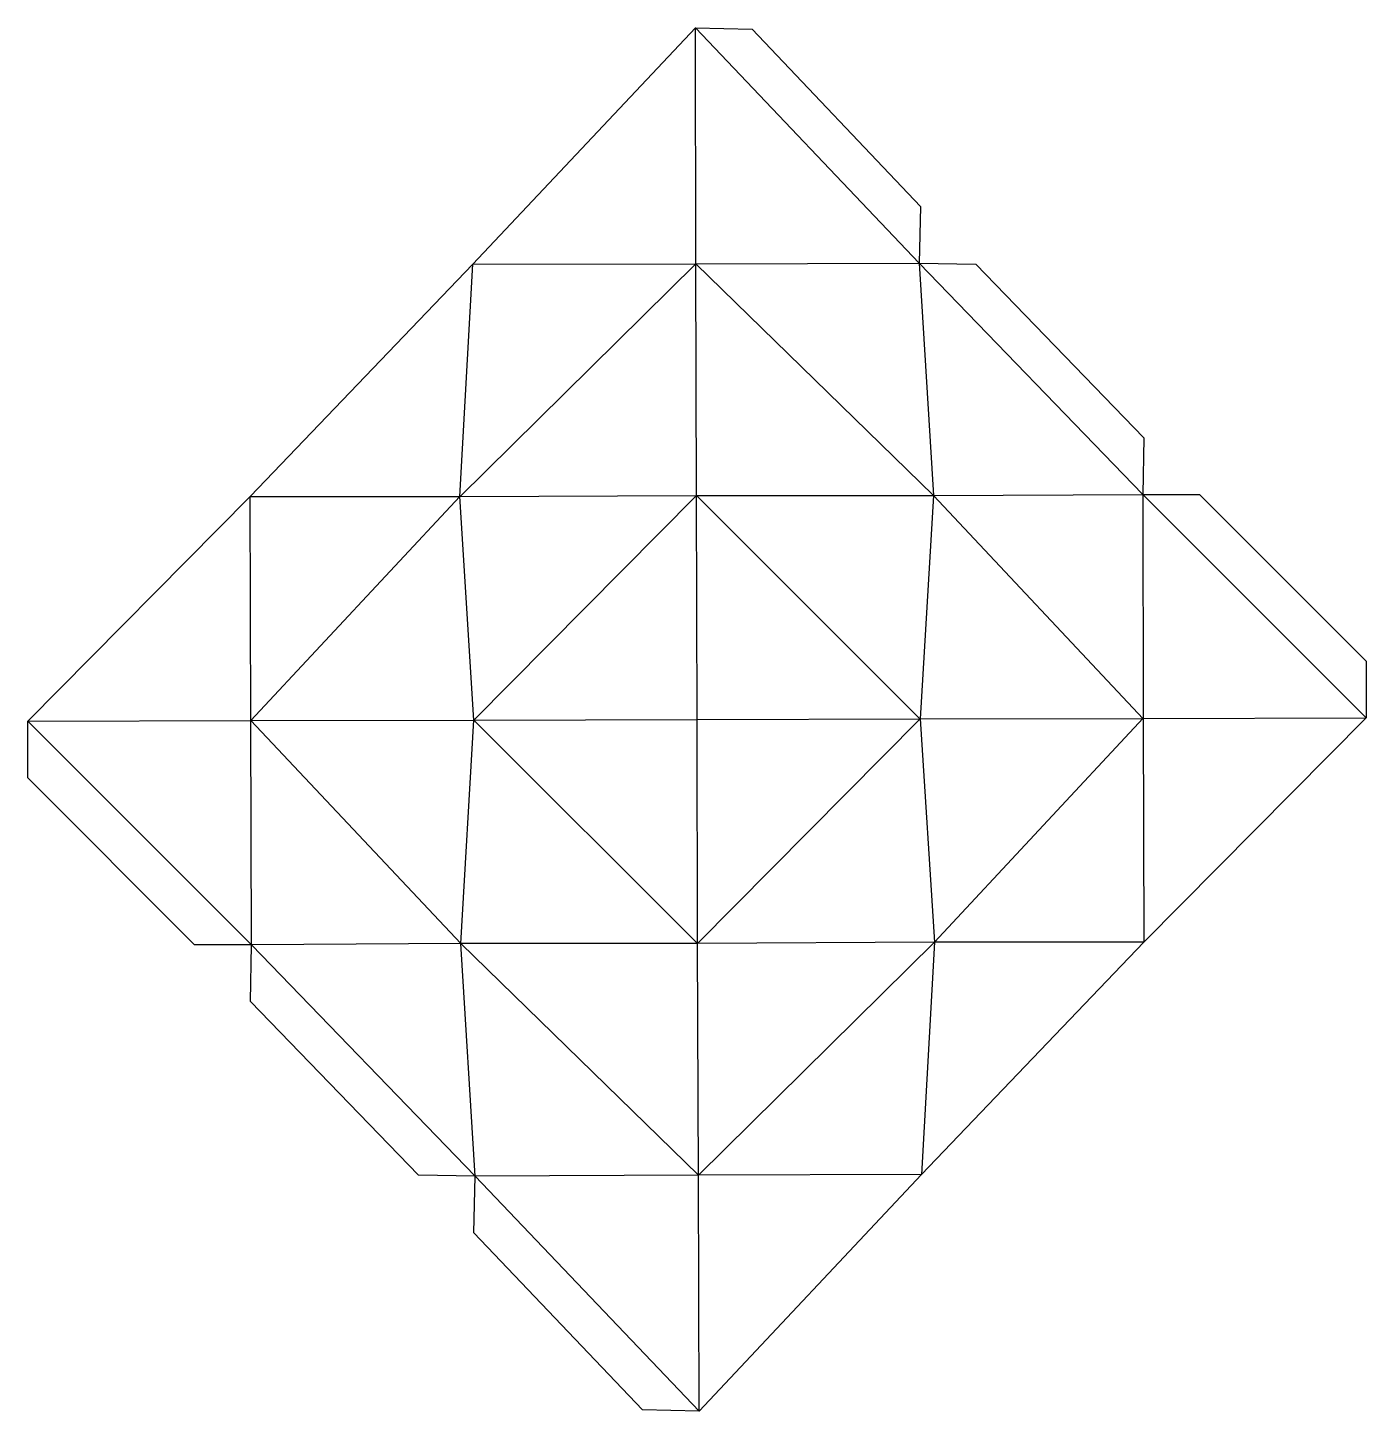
# Model space of a CAD drawing. Extents: x 5 to 105, y 0 to 103.
import ezdxf

# ---------------------------------------------------------------- set-up
doc = ezdxf.new("R2010")
doc.units = 0

msp = doc.modelspace()

# ---------------------------------------------------------------- linework, layer by layer
at = {"layer": 'CutLine', "color": 8, "linetype": 'CONTINUOUS'}
for p, q in [((54.881309, 103.362922), (38.25749, 85.692632)), ((54.881309, 103.362922), (59.122554, 103.254111)), ((59.122554, 103.254111), (71.699536, 90.014802)), ((71.699536, 90.014802), (71.590725, 85.773557)), ((38.25749, 85.692627), (21.632801, 68.330782)), ((71.590725, 85.773557), (75.832738, 85.700565)), ((75.832738, 85.700565), (88.372544, 72.721658)), ((88.372544, 72.721658), (88.299577, 68.481103)), ((21.632765, 68.345267), (5, 51.559318)), ((88.299577, 68.481135), (92.542184, 68.484097)), ((92.542184, 68.484097), (104.99753, 56.04613)), ((104.99753, 56.04613), (105.000492, 51.803491)), ((88.381188, 35.044488), (105.000492, 51.803491)), ((5.001271, 47.316677), (5, 51.559318)), ((17.471899, 34.853522), (5.001271, 47.316677)), ((21.714507, 34.854793), (17.471899, 34.853522)), ((21.644964, 30.614212), (21.714508, 34.854825)), ((71.770475, 17.683711), (88.381141, 35.058974)), ((34.195245, 17.645435), (21.644964, 30.614212)), ((38.437316, 17.575868), (34.195245, 17.645435)), ((38.331929, 13.334536), (38.437316, 17.575868)), ((55.160928, 0), (71.770475, 17.683706)), ((50.919597, 0.105386), (38.331929, 13.334536)), ((55.160928, 0), (50.919597, 0.105386))]:
    msp.add_line(p, q, dxfattribs=at)
at = {"layer": 'MountainLine', "color": 5, "linetype": 'CONTINUOUS'}
for p, q in [((54.924108, 85.733077), (54.881309, 103.362922)), ((71.590725, 85.773557), (54.881309, 103.362922)), ((37.275051, 68.328673), (38.25749, 85.692627)), ((37.275087, 68.321775), (54.924108, 85.733077)), ((38.25749, 85.692632), (54.924108, 85.733077)), ((54.924108, 85.733077), (71.590725, 85.773557)), ((54.966137, 68.421964), (54.924108, 85.733077)), ((54.924108, 85.733077), (72.657465, 68.40768)), ((88.299552, 68.479646), (71.590725, 85.773557)), ((71.590725, 85.773557), (72.657465, 68.40768)), ((21.666846, 51.600014), (21.632765, 68.345267)), ((21.666846, 51.600014), (37.275051, 68.328673)), ((38.333611, 51.640709), (37.275015, 68.33557)), ((38.333611, 51.640709), (54.966137, 68.421964)), ((55.000253, 51.681404), (54.966137, 68.421964)), ((54.966137, 68.421964), (71.666926, 51.708643)), ((72.657465, 68.40768), (71.666893, 51.7221)), ((72.657465, 68.40768), (88.333718, 51.735882)), ((105.000492, 51.803491), (88.299545, 68.481135)), ((88.299545, 68.481135), (88.333653, 51.762795)), ((71.666861, 51.735556), (55.047889, 34.940878)), ((71.666893, 51.7221), (72.738936, 35.041555)), ((88.333587, 51.789709), (72.738894, 35.048453)), ((88.333653, 51.762795), (88.381188, 35.044488)), ((5, 51.559318), (21.71454, 34.854793)), ((21.71454, 34.854793), (21.666846, 51.600014)), ((37.356555, 34.940878), (21.666846, 51.600014)), ((37.356555, 34.940878), (38.333611, 51.640709)), ((55.047889, 34.940878), (38.333611, 51.640709)), ((55.047889, 34.940878), (55.000253, 51.681404)), ((21.714532, 34.856283), (38.437316, 17.575868)), ((38.437316, 17.575868), (37.356555, 34.940878)), ((55.103895, 17.629804), (37.356555, 34.940878)), ((55.103895, 17.629804), (55.047889, 34.940878)), ((72.738852, 35.05535), (55.103895, 17.629804)), ((72.738894, 35.048453), (71.770475, 17.683711)), ((55.103895, 17.629804), (38.437316, 17.575868)), ((38.437316, 17.575868), (55.160928, 0)), ((71.770475, 17.683706), (55.103895, 17.629804)), ((55.160928, 0), (55.103895, 17.629804))]:
    msp.add_line(p, q, dxfattribs=at)
at = {"layer": 'ValleyLine', "color": 1, "linetype": 'CONTINUOUS'}
for p, q in [((21.632801, 68.330782), (37.275051, 68.328673)), ((37.275051, 68.328673), (54.966137, 68.421964)), ((54.966137, 68.421964), (72.657465, 68.40768)), ((72.657465, 68.40768), (88.299552, 68.479646)), ((55.000253, 51.681404), (71.666893, 51.7221)), ((71.666893, 51.7221), (88.333653, 51.762795)), ((88.333653, 51.762795), (105.000492, 51.803491)), ((5, 51.559318), (21.666846, 51.600014)), ((21.666846, 51.600014), (38.333611, 51.640709)), ((38.333611, 51.640709), (55.000253, 51.681404)), ((37.356555, 34.940878), (21.714532, 34.856283)), ((55.047889, 34.940878), (37.356555, 34.940878)), ((72.738894, 35.048453), (55.047889, 34.940878)), ((88.381141, 35.058974), (72.738894, 35.048453))]:
    msp.add_line(p, q, dxfattribs=at)

doc.saveas('drawing.dxf')
